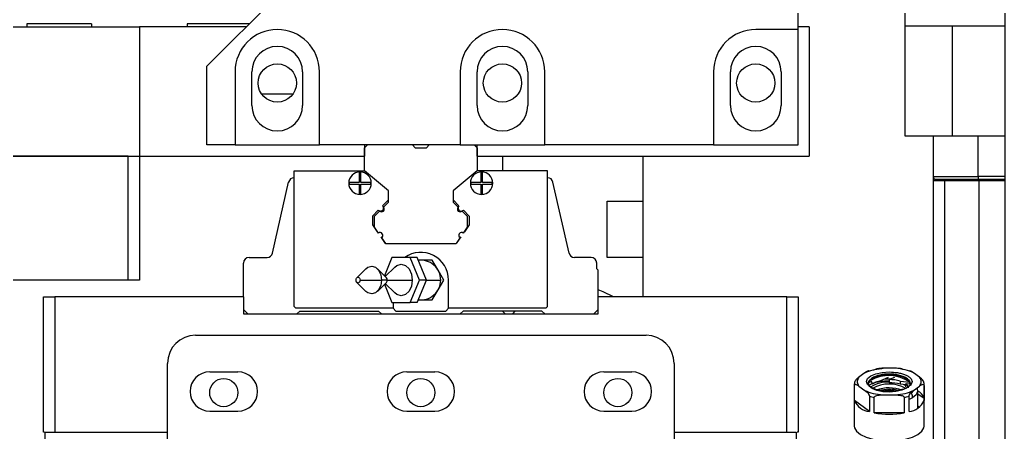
# Model space of a CAD drawing. Header units: millimetres. Extents: x 17243 to 30056, y 9468 to 18529.
# Drawn here: x 25264.2 to 25439.3, y 14062.1 to 14135.4 of the extents above; entities that cross this region are included whole.
import ezdxf

# ---------------------------------------------------------------- set-up
doc = ezdxf.new("R2010")
doc.units = ezdxf.units.MM
doc.layers.get('0').update_dxf_attribs({"lineweight": 18})

msp = doc.modelspace()

# ---------------------------------------------------------------- linework, layer by layer
at = {"color": 7, "linetype": 'Continuous', "lineweight": 25}
for p, q in [((25439.288, 13651.605), (25439.288, 14460.605)), ((25402.469, 14133.605), (25402.469, 14193.105)), ((25421.469, 14162.205), (25421.469, 14134.205)), ((25322.469, 14152.105), (25297.469, 14127.105)), ((25250.469, 14134.105), (25285.469, 14134.105)), ((25276.969, 14134.605), (25265.469, 14134.605)), ((25265.469, 14134.605), (25265.469, 14134.105)), ((25276.969, 14134.605), (25276.969, 14134.105)), ((25285.469, 14134.105), (25285.469, 14111.105)), ((25304.469, 14134.105), (25285.469, 14134.105)), ((25304.969, 14134.605), (25293.969, 14134.605)), ((25293.969, 14134.605), (25293.969, 14134.105)), ((25402.469, 14133.605), (25394.969, 14133.605)), ((25404.469, 14134.105), (25402.469, 14134.105)), ((25402.469, 14113.105), (25402.469, 14133.605)), ((25404.469, 14134.105), (25404.469, 14111.105)), ((25421.469, 14134.205), (25421.469, 14114.705)), ((25429.876, 14134.205), (25421.469, 14134.205)), ((25429.876, 14134.205), (25429.876, 14114.705)), ((25439.288, 14134.205), (25429.876, 14134.205)), ((25297.469, 14113.105), (25297.469, 14127.105)), ((25302.469, 14126.105), (25302.469, 14113.105)), ((25305.469, 14120.105), (25305.469, 14126.105)), ((25314.469, 14126.105), (25314.469, 14120.105)), ((25317.469, 14113.105), (25317.469, 14126.105)), ((25342.469, 14126.105), (25342.469, 14113.105)), ((25345.469, 14120.105), (25345.469, 14126.105)), ((25354.469, 14126.105), (25354.469, 14120.105)), ((25357.469, 14113.105), (25357.469, 14126.105)), ((25387.469, 14126.105), (25387.469, 14113.105)), ((25390.469, 14120.105), (25390.469, 14126.105)), ((25399.469, 14126.105), (25399.469, 14120.105)), ((25312.718, 14122.105), (25307.219, 14122.105)), ((25421.469, 14114.705), (25429.876, 14114.705)), ((25426.469, 14114.705), (25426.469, 14107.505)), ((25429.876, 14114.705), (25439.288, 14114.705)), ((25434.469, 14107.505), (25434.469, 14114.705)), ((25302.469, 14113.105), (25297.469, 14113.105)), ((25302.469, 14113.105), (25317.469, 14113.105)), ((25342.469, 14113.105), (25317.469, 14113.105)), ((25325.469, 14112.605), (25325.969, 14113.105)), ((25325.469, 14113.105), (25325.469, 14111.105)), ((25325.469, 14108.505), (25325.469, 14112.605)), ((25333.969, 14113.105), (25334.469, 14112.605)), ((25334.469, 14112.605), (25336.469, 14112.605)), ((25336.469, 14112.605), (25336.969, 14113.105)), ((25342.469, 14113.105), (25357.469, 14113.105)), ((25344.969, 14113.105), (25345.469, 14112.605)), ((25345.469, 14111.105), (25345.469, 14113.105)), ((25345.469, 14112.605), (25345.469, 14108.505)), ((25387.469, 14113.105), (25357.469, 14113.105)), ((25387.469, 14113.105), (25402.469, 14113.105)), ((25283.469, 14111.105), (25257.969, 14111.105)), ((25257.969, 14111.105), (25285.469, 14111.105)), ((25283.469, 14089.105), (25283.469, 14111.105)), ((25285.469, 14111.105), (25285.469, 14089.105)), ((25285.469, 14111.105), (25325.469, 14111.105)), ((25345.469, 14111.105), (25404.469, 14111.105)), ((25349.969, 14111.105), (25349.969, 14108.505)), ((25374.969, 14103.105), (25374.969, 14111.105)), ((25312.969, 14084.405), (25312.969, 14108.505)), ((25312.969, 14108.505), (25325.469, 14108.505)), ((25324.518, 14108.199), (25324.518, 14106.455)), ((25324.818, 14106.455), (25324.818, 14108.199)), ((25329.719, 14104.938), (25325.469, 14108.505)), ((25345.469, 14108.505), (25341.219, 14104.938)), ((25357.969, 14108.505), (25345.469, 14108.505)), ((25346.119, 14108.199), (25346.119, 14106.455)), ((25346.419, 14106.455), (25346.419, 14108.199)), ((25357.969, 14084.405), (25357.969, 14108.505)), ((25426.469, 14107.505), (25434.469, 14107.505)), ((25426.469, 14107.505), (25426.469, 14106.705)), ((25434.469, 14107.505), (25434.469, 14107.005)), ((25309.145, 14093.884), (25311.993, 14106.505)), ((25324.518, 14106.455), (25322.774, 14106.455)), ((25322.774, 14106.155), (25324.518, 14106.155)), ((25324.518, 14106.155), (25324.518, 14104.41)), ((25326.562, 14106.455), (25324.818, 14106.455)), ((25324.818, 14104.41), (25324.818, 14106.155)), ((25324.818, 14106.155), (25326.562, 14106.155)), ((25346.119, 14106.455), (25344.375, 14106.455)), ((25344.375, 14106.155), (25346.119, 14106.155)), ((25346.119, 14106.155), (25346.119, 14104.41)), ((25348.164, 14106.455), (25346.419, 14106.455)), ((25346.419, 14106.155), (25348.164, 14106.155)), ((25346.419, 14104.41), (25346.419, 14106.155)), ((25361.793, 14093.884), (25358.944, 14106.505)), ((25426.469, 14106.705), (25426.469, 14023.805)), ((25426.969, 14106.705), (25426.969, 14107.005)), ((25434.649, 14106.705), (25426.969, 14106.705)), ((25428.469, 14106.705), (25428.469, 14023.805)), ((25434.469, 14107.005), (25439.288, 14107.005)), ((25434.649, 14107.005), (25434.649, 14106.705)), ((25439.288, 14106.705), (25434.649, 14106.705)), ((25434.649, 14023.805), (25434.649, 14106.705)), ((25329.719, 14102.953), (25329.719, 14104.938)), ((25341.219, 14104.938), (25341.219, 14102.953)), ((25329.719, 14103.35), (25328.687, 14102.306)), ((25328.824, 14102.069), (25329.719, 14102.953)), ((25341.219, 14103.35), (25342.25, 14102.306)), ((25341.219, 14102.953), (25342.113, 14102.069)), ((25368.556, 14103.105), (25374.969, 14103.105)), ((25368.556, 14093.105), (25368.556, 14103.105)), ((25374.924, 14103.105), (25374.924, 14093.105)), ((25327.917, 14101.526), (25326.885, 14100.481)), ((25326.885, 14100.481), (25326.885, 14098.893)), ((25327.219, 14100.481), (25328.113, 14101.366)), ((25327.219, 14098.496), (25327.219, 14100.481)), ((25342.824, 14101.366), (25343.719, 14100.481)), ((25343.02, 14101.526), (25344.052, 14100.481)), ((25343.719, 14100.481), (25343.719, 14098.496)), ((25344.052, 14100.481), (25344.052, 14098.893)), ((25326.885, 14098.893), (25327.735, 14097.696)), ((25327.934, 14097.461), (25327.219, 14098.496)), ((25343.719, 14098.496), (25343.003, 14097.461)), ((25344.052, 14098.893), (25343.203, 14097.696)), ((25327.735, 14097.696), (25327.76, 14097.713)), ((25328.369, 14096.802), (25329.219, 14095.605)), ((25329.219, 14095.605), (25328.503, 14096.639)), ((25342.568, 14096.802), (25341.719, 14095.605)), ((25342.434, 14096.639), (25341.719, 14095.605)), ((25343.203, 14097.696), (25343.177, 14097.713)), ((25329.219, 14095.605), (25341.719, 14095.605)), ((25304.969, 14093.105), (25308.169, 14093.105)), ((25330.337, 14093.105), (25329.012, 14089.858)), ((25333.603, 14093.105), (25330.337, 14093.105)), ((25334.815, 14093.105), (25333.603, 14093.105)), ((25335.236, 14089.105), (25333.603, 14093.105)), ((25336.448, 14089.105), (25334.815, 14093.105)), ((25365.719, 14093.105), (25362.768, 14093.105)), ((25374.969, 14093.105), (25368.556, 14093.105)), ((25374.969, 14086.105), (25374.969, 14093.105)), ((25303.969, 14086.105), (25303.969, 14092.105)), ((25330.827, 14091.391), (25329.153, 14089.717)), ((25335.469, 14092.638), (25335.006, 14092.638)), ((25337.509, 14092.638), (25335.469, 14092.638)), ((25338.529, 14090.871), (25337.509, 14092.638)), ((25366.719, 14091.105), (25366.719, 14092.105)), ((25325.728, 14091.123), (25324.118, 14089.513)), ((25329.357, 14089.513), (25327.747, 14091.123)), ((25339.549, 14089.105), (25338.529, 14090.871)), ((25366.969, 14090.855), (25366.719, 14091.105)), ((25366.969, 14086.105), (25366.969, 14090.855)), ((25283.469, 14089.105), (25260.433, 14089.105)), ((25285.469, 14089.105), (25283.469, 14089.105)), ((25324.118, 14088.696), (25325.728, 14087.086)), ((25324.676, 14089.105), (25328.486, 14089.105)), ((25327.747, 14087.086), (25329.357, 14088.696)), ((25329.507, 14089.105), (25328.486, 14089.105)), ((25329.012, 14088.351), (25330.337, 14085.105)), ((25329.153, 14088.492), (25330.827, 14086.818)), ((25329.507, 14089.105), (25333.95, 14089.105)), ((25333.603, 14085.105), (25335.236, 14089.105)), ((25334.815, 14085.105), (25336.448, 14089.105)), ((25336.448, 14089.105), (25335.236, 14089.105)), ((25338.529, 14087.338), (25339.549, 14089.105)), ((25340.385, 14084.105), (25340.385, 14089.105)), ((25268.469, 14062.105), (25268.469, 14086.105)), ((25268.469, 14086.105), (25270.469, 14086.105)), ((25270.469, 14086.105), (25270.469, 14062.105)), ((25303.969, 14086.105), (25270.469, 14086.105)), ((25303.969, 14086.105), (25303.969, 14083.105)), ((25337.509, 14085.571), (25338.529, 14087.338)), ((25366.969, 14083.105), (25366.969, 14086.105)), ((25400.469, 14086.105), (25366.969, 14086.105)), ((25400.469, 14062.105), (25400.469, 14086.105)), ((25400.469, 14086.105), (25402.469, 14086.105)), ((25402.469, 14086.105), (25402.469, 14062.105)), ((25313.269, 14084.105), (25312.969, 14084.405)), ((25330.337, 14085.105), (25333.603, 14085.105)), ((25330.552, 14085.105), (25330.552, 14084.105)), ((25334.815, 14085.105), (25333.603, 14085.105)), ((25335.006, 14085.571), (25335.469, 14085.571)), ((25335.469, 14085.571), (25337.509, 14085.571)), ((25357.669, 14084.105), (25357.969, 14084.405)), ((25304.719, 14083.105), (25303.969, 14083.855)), ((25303.969, 14083.105), (25366.969, 14083.105)), ((25330.552, 14084.105), (25313.269, 14084.105)), ((25313.469, 14083.105), (25313.969, 14083.605)), ((25313.969, 14083.605), (25327.969, 14083.605)), ((25327.969, 14083.605), (25328.469, 14083.105)), ((25330.552, 14084.105), (25331.052, 14083.605)), ((25331.052, 14083.605), (25339.885, 14083.605)), ((25339.885, 14083.605), (25340.385, 14084.105)), ((25357.669, 14084.105), (25340.385, 14084.105)), ((25342.969, 14083.605), (25342.469, 14083.105)), ((25356.969, 14083.605), (25342.969, 14083.605)), ((25349.969, 14083.605), (25350.469, 14083.105)), ((25352.185, 14083.605), (25351.745, 14083.105)), ((25357.469, 14083.105), (25356.969, 14083.605)), ((25366.219, 14083.105), (25366.969, 14083.855)), ((25295.47, 14079.305), (25375.468, 14079.305)), ((25290.47, 14036.292), (25290.47, 14074.305)), ((25380.468, 14074.305), (25380.468, 14036.292)), ((25297.969, 14072.805), (25302.969, 14072.805)), ((25332.969, 14072.805), (25337.969, 14072.805)), ((25367.969, 14072.805), (25372.969, 14072.805)), ((25414.35, 14072.631), (25413.287, 14071.853)), ((25419.732, 14073.425), (25417.606, 14073.425)), ((25424.05, 14071.853), (25422.987, 14072.631)), ((25412.469, 14070.605), (25412.469, 14063.174)), ((25412.489, 14067.677), (25412.489, 14070.396)), ((25415.344, 14071.23), (25415.367, 14071.244)), ((25415.39, 14071.216), (25415.724, 14070.689)), ((25417.207, 14071.268), (25418.543, 14071.833)), ((25417.849, 14071.539), (25418.669, 14071.568)), ((25419.581, 14071.793), (25418.669, 14071.408)), ((25418.669, 14071.568), (25419.034, 14071.562)), ((25418.669, 14071.408), (25418.669, 14070.864)), ((25420.597, 14071.154), (25422.309, 14070.961)), ((25420.597, 14071.154), (25420.597, 14070.611)), ((25421.613, 14070.496), (25420.597, 14070.611)), ((25421.613, 14070.339), (25421.187, 14070.544)), ((25422.393, 14070.601), (25421.613, 14070.689)), ((25421.613, 14070.146), (25421.613, 14070.689)), ((25424.849, 14070.396), (25424.849, 14067.677)), ((25424.869, 14063.174), (25424.869, 14070.605)), ((25413.287, 14070.264), (25414.35, 14069.486)), ((25417.606, 14068.692), (25419.732, 14068.692)), ((25418.715, 14069.347), (25418.669, 14069.347)), ((25422.987, 14069.486), (25424.05, 14070.264)), ((25423.734, 14066.375), (25423.734, 14069.427)), ((25423.734, 14068.912), (25424.849, 14068.096)), ((25415.149, 14065.729), (25412.489, 14067.677)), ((25415.149, 14068.448), (25415.149, 14065.729)), ((25416.008, 14065.52), (25416.008, 14068.239)), ((25421.33, 14068.239), (25421.33, 14065.52)), ((25422.188, 14065.729), (25422.188, 14068.448)), ((25422.757, 14068.301), (25422.757, 14068.264)), ((25297.969, 14065.805), (25302.969, 14065.805)), ((25332.969, 14065.805), (25337.969, 14065.805)), ((25367.969, 14065.805), (25372.969, 14065.805)), ((25421.33, 14065.52), (25416.008, 14065.52)), ((25423.734, 14066.766), (25423.933, 14066.551)), ((25268.594, 14062.105), (25268.469, 14062.105)), ((25268.769, 14049.644), (25268.769, 14062.105)), ((25268.769, 14062.105), (25290.47, 14062.105)), ((25270.469, 14062.105), (25290.47, 14062.105)), ((25380.468, 14062.105), (25402.169, 14062.105)), ((25380.468, 14062.105), (25400.469, 14062.105)), ((25402.169, 14062.105), (25402.169, 14049.644)), ((25402.469, 14062.105), (25402.344, 14062.105))]:
    msp.add_line(p, q, dxfattribs=at)
at = {"color": 8, "linetype": 'Continuous', "lineweight": 25}
for p, q in [((25439.288, 14107.505), (25434.469, 14107.505)), ((25336.448, 14089.105), (25339.002, 14089.105))]:
    msp.add_line(p, q, dxfattribs=at)
at = {"color": 7, "linetype": 'Continuous', "lineweight": 25}
for points in [[(25325.728, 14091.123), (25326.069, 14091.389), (25326.738, 14091.577), (25327.407, 14091.389), (25327.974, 14090.853), (25328.353, 14090.051), (25328.486, 14089.105)], [(25330.827, 14091.391), (25331.213, 14091.691), (25331.97, 14091.905), (25332.728, 14091.691), (25333.37, 14091.084), (25333.799, 14090.176), (25333.95, 14089.105)], [(25323.969, 14089.105), (25323.996, 14089.296), (25324.072, 14089.458), (25324.187, 14089.566), (25324.322, 14089.605), (25324.458, 14089.566), (25324.572, 14089.458), (25324.649, 14089.296), (25324.676, 14089.105)], [(25324.676, 14089.105), (25324.649, 14088.913), (25324.572, 14088.751), (25324.458, 14088.643), (25324.322, 14088.605), (25324.187, 14088.643), (25324.072, 14088.751), (25323.996, 14088.913), (25323.969, 14089.105)], [(25328.486, 14089.105), (25328.353, 14088.158), (25327.974, 14087.356), (25327.407, 14086.82), (25326.738, 14086.632), (25326.069, 14086.82), (25325.728, 14087.086)], [(25333.95, 14089.105), (25333.799, 14088.033), (25333.37, 14087.125), (25332.728, 14086.518), (25331.97, 14086.305), (25331.213, 14086.518), (25330.827, 14086.818)], [(25369.68, 14086.105), (25367.877, 14087.018), (25366.969, 14087.362)], [(25418.669, 14069.347), (25417.417, 14069.431), (25416.288, 14069.674), (25415.392, 14070.052), (25414.817, 14070.529), (25414.619, 14071.058), (25414.817, 14071.587), (25415.392, 14072.064), (25416.288, 14072.443), (25417.417, 14072.686), (25418.669, 14072.77)], [(25421.932, 14071.567), (25422.222, 14071.293), (25422.418, 14070.805), (25422.248, 14070.314), (25421.727, 14069.87), (25420.907, 14069.515), (25419.868, 14069.285), (25418.711, 14069.202), (25417.551, 14069.274), (25416.499, 14069.494), (25415.66, 14069.84), (25415.116, 14070.28), (25414.919, 14070.768), (25415.089, 14071.259), (25415.512, 14071.642)], [(25415.396, 14071.408), (25415.102, 14071.124), (25414.919, 14070.635)], [(25414.96, 14070.885), (25414.967, 14070.888), (25415.438, 14071.076)], [(25422.419, 14070.635), (25422.235, 14071.124), (25421.871, 14071.459)], [(25423.592, 14069.929), (25423.628, 14069.863), (25423.722, 14069.281), (25423.441, 14068.71), (25422.807, 14068.193), (25422.188, 14067.888)], [(25412.469, 14063.174), (25412.514, 14062.858), (25412.872, 14062.244), (25413.566, 14061.685), (25414.557, 14061.212), (25415.787, 14060.853), (25417.185, 14060.629), (25418.669, 14060.553), (25420.152, 14060.629), (25421.55, 14060.853), (25422.78, 14061.212), (25423.771, 14061.685), (25424.466, 14062.244), (25424.824, 14062.858), (25424.869, 14063.174)]]:
    msp.add_lwpolyline(points, dxfattribs=at)
for centre, radius in [((25309.969, 14124.105), 3.4), ((25349.969, 14124.105), 3.4), ((25394.969, 14124.105), 3.4), ((25300.469, 14069.105), 2.5), ((25335.469, 14069.105), 2.5), ((25370.469, 14069.105), 2.5)]:
    msp.add_circle(centre, radius, dxfattribs=at)
for centre, radius, start, end in [((25309.969, 14126.105), 7.5, 360, 180), ((25349.969, 14126.105), 7.5, 0, 180), ((25394.969, 14126.105), 7.5, 90, 180), ((25309.969, 14126.105), 4.5, 360, 180), ((25349.969, 14126.105), 4.5, 0, 180), ((25394.969, 14126.105), 4.5, 0, 180), ((25309.969, 14120.105), 4.5, 180, 0), ((25349.969, 14120.105), 4.5, 180, 0), ((25394.969, 14120.105), 4.5, 180, 0), ((25312.969, 14106.284), 1, 90, 167.2808), ((25324.668, 14106.305), 2, 0, 180), ((25324.668, 14106.305), 1.9, 85.47194, 94.52806), ((25346.269, 14106.305), 2, 360, 180), ((25346.269, 14106.305), 1.9, 85.47194, 94.52806), ((25357.969, 14106.284), 1, 12.7192, 90), ((25426.969, 14107.505), 0.5, 180, 270), ((25324.668, 14106.305), 2, 180, 0), ((25324.668, 14106.305), 1.9, 175.47194, 180), ((25324.668, 14106.305), 1.9, 180, 184.52806), ((25324.668, 14106.305), 1.9, 355.47194, 4.52806), ((25346.269, 14106.305), 2, 180, 360), ((25346.269, 14106.305), 1.9, 175.47194, 180), ((25346.269, 14106.305), 1.9, 180, 184.52806), ((25346.269, 14106.305), 1.9, 355.47194, 4.52806), ((25324.668, 14106.305), 1.9, 265.47194, 274.52806), ((25346.269, 14106.305), 1.9, 265.47194, 274.52806), ((25328.302, 14101.916), 0.548, 225.35759, 45.35759), ((25328.469, 14101.717), 0.5, 224.67352, 44.67352), ((25342.469, 14101.717), 0.5, 135.32648, 315.32648), ((25342.635, 14101.916), 0.548, 134.64241, 314.64241), ((25328.219, 14097.05), 0.5, 304.67352, 124.67352), ((25342.719, 14097.05), 0.5, 55.32648, 235.32648), ((25304.969, 14092.105), 1, 90, 180), ((25308.169, 14094.105), 1, 270, 347.2808), ((25335.469, 14089.105), 4.917, 360, 125.55484), ((25362.768, 14094.105), 1, 192.7192, 270), ((25365.719, 14092.105), 1, 0, 90), ((25335.469, 14089.105), 3.533, 360, 97.33339), ((25328.94, 14089.128), 0.568, 357.59692, 42.6109), ((25328.94, 14089.081), 0.568, 317.3891, 2.40308), ((25335.469, 14089.105), 3.533, 262.66661, 0), ((25295.47, 14074.305), 5, 90, 180), ((25375.468, 14074.305), 5, 0, 90), ((25297.969, 14069.305), 3.5, 90, 270), ((25302.969, 14069.305), 3.5, 270, 90), ((25332.969, 14069.305), 3.5, 90, 270), ((25337.969, 14069.305), 3.5, 270, 90), ((25367.969, 14069.305), 3.5, 90, 270), ((25372.969, 14069.305), 3.5, 270, 90), ((25418.596, 14065.644), 6.485, 55.06639, 119.91974), ((25413.586, 14070.605), 1.117, 169.18967, 190.81033), ((25418.276, 14065.836), 5.149, 85.62642, 124.4362), ((25418.673, 14064.823), 5.808, 59.69332, 120.69401), ((25418.726, 14064.379), 7.029, 74.56484, 90.46436), ((25418.726, 14063.835), 7.029, 74.56484, 90.46436), ((25421.156, 14069.896), 0.915, 4.68674, 60.06444), ((25423.752, 14070.605), 1.117, 349.18967, 10.81033), ((25418.667, 14063.146), 6.805, 70.3826, 109.34751), ((25418.67, 14063.32), 6.374, 73.74518, 106.59649), ((25418.663, 14061.844), 7.64, 79.02332, 96.34799), ((25418.667, 14062.657), 6.828, 78.17913, 96.68565), ((25422.801, 14067.474), 2.14, 16.8905, 64.85713), ((25415.592, 14069.126), 3.425, 205.02251, 262.56951), ((25418.036, 14078.414), 10.376, 253.84714, 258.72852), ((25419.302, 14078.414), 10.376, 281.27148, 286.15286), ((25421.745, 14069.126), 3.425, 277.43049, 334.97749), ((25418.669, 14079.255), 13.991, 259.03645, 280.96355)]:
    msp.add_arc(centre, radius, start, end, dxfattribs=at)
at = {"color": 8, "linetype": 'Continuous', "lineweight": 25}
for centre, radius, start, end in [((25418.298, 14066.705), 5.527, 86.15901, 121.68225), ((25418.31, 14066.709), 5.671, 86.80112, 119.55799), ((25419.019, 14066.789), 5.596, 58.62993, 94.02955), ((25419.022, 14066.581), 5.649, 59.70826, 93.58256)]:
    msp.add_arc(centre, radius, start, end, dxfattribs=at)
at = {"color": 7, "linetype": 'Continuous', "lineweight": 25}
for points, knots in [([(25426.969, 14106.705), (25426.915, 14106.705), (25426.808, 14106.705), (25426.664, 14106.705), (25426.549, 14106.705), (25426.48, 14106.705), (25426.472, 14106.705), (25426.469, 14106.705)], [0, 0, 0, 0, 0.1003795, 0.20056016, 0.3058471, 0.41714559, 0.5, 0.5, 0.5, 0.5]), ([(25426.969, 14107.005), (25427.069, 14107.005), (25427.223, 14107.005), (25428.158, 14107.005), (25429.126, 14107.005), (25430.328, 14107.005), (25432.074, 14107.005), (25433.525, 14107.005), (25434.469, 14107.005)], [0, 0, 0, 0, 1.7959263, 2.762705, 3.75, 4.737295, 5.7040737, 7.5, 7.5, 7.5, 7.5]), ([(25414.35, 14072.631), (25414.809, 14072.821), (25415.272, 14073.012), (25415.864, 14073.156), (25416.143, 14073.221), (25416.719, 14073.336), (25417.295, 14073.394), (25417.606, 14073.425)], [0, 0, 0, 0, 1.6804944, 1.6951334, 1.8047666, 2.5243622, 3.3673836, 3.3673836, 3.3673836, 3.3673836]), ([(25415.106, 14072.895), (25415.092, 14072.91), (25415.043, 14072.96), (25414.827, 14072.947), (25414.584, 14072.799), (25414.389, 14072.659), (25414.35, 14072.631)], [0, 0, 0, 0, 0.06341809, 0.22222617, 0.73177632, 0.85795624, 0.85795624, 0.85795624, 0.85795624]), ([(25417.606, 14073.425), (25417.271, 14073.419), (25416.859, 14073.412), (25416.405, 14073.314), (25416.293, 14073.256), (25416.248, 14073.233)], [0, 0, 0, 0, 1.000175, 1.2284929, 1.3828948, 1.3828948, 1.3828948, 1.3828948]), ([(25418.669, 14072.77), (25419.176, 14072.747), (25419.957, 14072.712), (25420.897, 14072.501), (25421.544, 14072.281), (25422.07, 14072.009), (25422.562, 14071.613), (25422.816, 14071.069), (25422.577, 14070.524), (25422.097, 14070.125), (25421.579, 14069.851), (25420.939, 14069.628), (25420.003, 14069.411), (25419.223, 14069.372), (25418.715, 14069.347)], [0, 0, 0, 0, 1.1215503, 1.7250255, 2.3414404, 2.9580014, 3.5619932, 4.6843508, 5.8059041, 6.4082919, 7.0243197, 7.640882, 8.2452636, 9.3687165, 9.3687165, 9.3687165, 9.3687165]), ([(25421.164, 14073.2), (25421.162, 14073.202), (25421.087, 14073.263), (25420.679, 14073.384), (25420.198, 14073.423), (25419.809, 14073.425), (25419.732, 14073.425)], [0, 0, 0, 0, 0.0104088, 0.3013356, 1.2348004, 1.4659544, 1.4659544, 1.4659544, 1.4659544]), ([(25422.987, 14072.631), (25422.838, 14072.737), (25422.615, 14072.896), (25422.374, 14072.962), (25422.271, 14072.939), (25422.242, 14072.909), (25422.23, 14072.896)], [0, 0, 0, 0, 0.48314655, 0.72576788, 0.8022642, 0.85845567, 0.85845567, 0.85845567, 0.85845567]), ([(25413.287, 14071.853), (25413.119, 14071.727), (25412.912, 14071.572), (25412.671, 14071.276), (25412.578, 14071.129), (25412.519, 14070.987), (25412.493, 14070.892), (25412.49, 14070.836), (25412.489, 14070.815)], [0, 0, 0, 0, 0.7589933, 0.9322548, 1.1336164, 1.214831, 1.2968048, 1.34892, 1.34892, 1.34892, 1.34892]), ([(25412.489, 14070.396), (25412.49, 14070.418), (25412.493, 14070.469), (25412.523, 14070.532), (25412.592, 14070.587), (25412.808, 14070.588), (25413.055, 14070.432), (25413.249, 14070.292), (25413.287, 14070.264)], [0, 0, 0, 0, 0.0438588, 0.0974947, 0.1814989, 0.3454714, 0.871592, 1.0018752, 1.0018752, 1.0018752, 1.0018752]), ([(25415.149, 14070.463), (25415.301, 14070.549), (25415.631, 14070.735), (25416.297, 14070.955), (25417.295, 14071.183), (25418.127, 14071.22), (25418.669, 14071.244)], [0, 0, 0, 0, 0.6710729, 1.453931, 2.2205209, 3.6445688, 3.6445688, 3.6445688, 3.6445688]), ([(25424.849, 14070.815), (25424.847, 14070.843), (25424.843, 14070.903), (25424.813, 14071.004), (25424.767, 14071.109), (25424.663, 14071.288), (25424.421, 14071.573), (25424.198, 14071.741), (25424.05, 14071.853)], [0, 0, 0, 0, 0.0664541, 0.1424041, 0.2326335, 0.3396908, 0.6768897, 1.3489179, 1.3489179, 1.3489179, 1.3489179]), ([(25424.05, 14070.264), (25424.198, 14070.37), (25424.421, 14070.528), (25424.664, 14070.598), (25424.768, 14070.569), (25424.813, 14070.531), (25424.843, 14070.475), (25424.847, 14070.421), (25424.849, 14070.396)], [0, 0, 0, 0, 0.4997356, 0.7506874, 0.8298103, 0.8965282, 0.952728, 1.001939, 1.001939, 1.001939, 1.001939]), ([(25414.35, 14069.486), (25414.519, 14069.36), (25414.726, 14069.205), (25414.967, 14068.91), (25415.06, 14068.763), (25415.119, 14068.62), (25415.145, 14068.526), (25415.148, 14068.47), (25415.149, 14068.448)], [0, 0, 0, 0, 0.7589933, 0.9322548, 1.1336164, 1.214831, 1.2968048, 1.34892, 1.34892, 1.34892, 1.34892]), ([(25416.008, 14068.239), (25416.011, 14068.262), (25416.017, 14068.315), (25416.076, 14068.4), (25416.215, 14068.505), (25416.646, 14068.664), (25417.14, 14068.689), (25417.529, 14068.691), (25417.606, 14068.692)], [0, 0, 0, 0, 0.0770238, 0.1712179, 0.3187441, 0.6067086, 1.5306691, 1.7594695, 1.7594695, 1.7594695, 1.7594695]), ([(25419.732, 14068.692), (25420.069, 14068.689), (25420.483, 14068.686), (25420.965, 14068.567), (25421.151, 14068.488), (25421.269, 14068.389), (25421.321, 14068.313), (25421.327, 14068.259), (25421.33, 14068.239)], [0, 0, 0, 0, 0.9900619, 1.2160713, 1.4787356, 1.5846752, 1.6916051, 1.7595864, 1.7595864, 1.7595864, 1.7595864]), ([(25422.188, 14068.448), (25422.19, 14068.476), (25422.194, 14068.536), (25422.225, 14068.637), (25422.27, 14068.742), (25422.374, 14068.922), (25422.616, 14069.206), (25422.839, 14069.374), (25422.987, 14069.486)], [0, 0, 0, 0, 0.0664431, 0.1423806, 0.2325952, 0.3396349, 0.6767782, 1.3486957, 1.3486957, 1.3486957, 1.3486957]), ([(25422.581, 14069.031), (25422.733, 14069.145), (25422.887, 14069.26), (25422.951, 14069.388), (25422.952, 14069.391)], [0, 0, 0, 0, 0.50904728, 0.51970982, 0.51970982, 0.51970982, 0.51970982]), ([(25422.581, 14069.031), (25422.602, 14068.994), (25422.642, 14068.922), (25422.69, 14068.776), (25422.721, 14068.642), (25422.741, 14068.529), (25422.755, 14068.411), (25422.756, 14068.338), (25422.757, 14068.301)], [0, 0, 0, 0, 0.1959316, 0.3779077, 0.47462379, 0.56808933, 0.66434198, 0.75861386, 0.75861386, 0.75861386, 0.75861386])]:
    msp.add_open_spline(points, degree=3, knots=knots, dxfattribs=at)
for points in [[(25422.987, 14072.631), (25422.524, 14072.822), (25421.598, 14073.203), (25420.354, 14073.351), (25419.732, 14073.425)], [(25413.287, 14071.853), (25413.128, 14071.588), (25412.809, 14071.058), (25413.128, 14070.529), (25413.287, 14070.264)], [(25415.724, 14070.689), (25415.919, 14070.81), (25416.31, 14071.05), (25416.908, 14071.196), (25417.207, 14071.268)], [(25424.05, 14070.264), (25424.209, 14070.529), (25424.528, 14071.058), (25424.209, 14071.588), (25424.05, 14071.853)], [(25414.35, 14069.486), (25414.813, 14069.295), (25415.739, 14068.914), (25416.983, 14068.766), (25417.606, 14068.692)], [(25419.732, 14068.692), (25420.354, 14068.766), (25421.598, 14068.914), (25422.524, 14069.295), (25422.987, 14069.486)]]:
    msp.add_open_spline(points, degree=3, dxfattribs=at)

doc.saveas('drawing.dxf')
